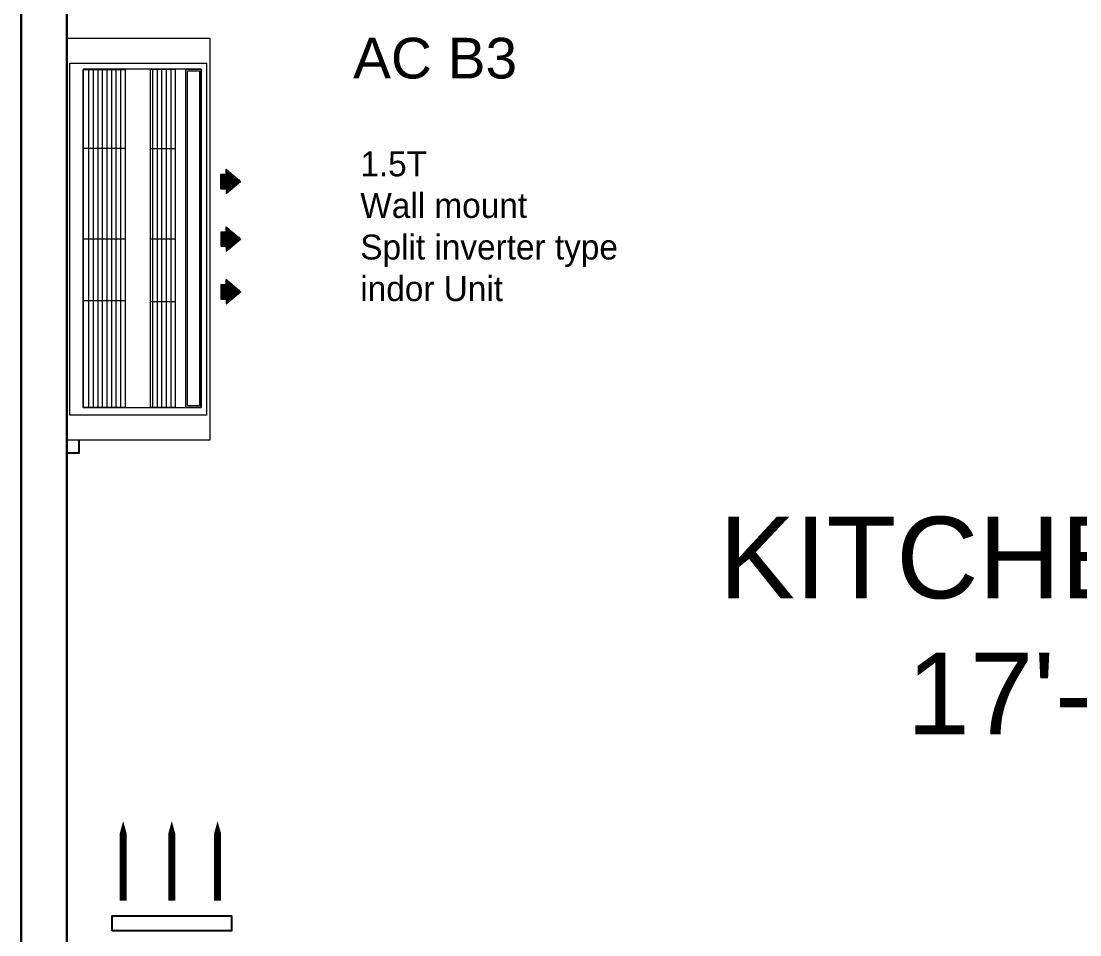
# Model space of a CAD drawing. Header units: inches. Extents: x 28835 to 36795, y -18828 to -9750.
# Drawn here: x 35858.4 to 35962.3, y -13689.7 to -13600.1 of the extents above; entities that cross this region are included whole.
import ezdxf

# ---------------------------------------------------------------- set-up
doc = ezdxf.new("R2010")
doc.units = ezdxf.units.IN
doc.header["$LTSCALE"] = 12
doc.header["$MEASUREMENT"] = 0
for name, color, linetype, lineweight in [('0-AC-Ceilling Cassette', 160, 'Continuous', 5), ('dim', 85, 'Continuous', 9), ('HVAC UNIT', 7, 'Continuous', 15), ('Text', 7, 'Continuous', 5), ('Wall', 1, 'Continuous', 30)]:
    doc.layers.add(name, color=color, linetype=linetype, lineweight=lineweight)
for name, color, linetype in [('06. Text', 114, 'Continuous'), ('AC', 7, 'Continuous'), ('ducting', 7, 'Continuous')]:
    doc.layers.add(name, color=color, linetype=linetype)
doc.styles.add('Bijay', font='', dxfattribs={"height": 8})
doc.styles.add('TLA', font='arial.ttf')
doc.styles.get('Bijay').set_extended_font_data('Serifa BT')

# ---------------------------------------------------------------- blocks, each defined once
blk = doc.blocks.new('one way ceiling cassette')
at = {"layer": '0-AC-Ceilling Cassette'}
for p, q in [((-1.8, 30.09), (-3.4, 28.73)), ((-2.51, 29.49), (-3.33, 28.67)), ((-2.38, 29.6), (-3.32, 28.66)), ((-2.25, 29.71), (-3.31, 28.65)), ((-2.12, 29.82), (-3.3, 28.64)), ((-1.99, 29.93), (-3.29, 28.63)), ((-1.86, 30.04), (-3.28, 28.62)), ((-1.8, 30.08), (-3.26, 28.62)), ((-1.8, 30.06), (-3.25, 28.61)), ((-1.8, 30.04), (-3.24, 28.6)), ((-1.8, 30.02), (-3.23, 28.59)), ((-1.8, 30), (-3.22, 28.58)), ((-1.8, 29.98), (-3.21, 28.57)), ((-1.8, 29.96), (-3.2, 28.56)), ((-1.8, 29.94), (-3.19, 28.55)), ((-1.8, 29.92), (-3.18, 28.54)), ((-1.8, 29.9), (-3.17, 28.53)), ((-1.8, 29.88), (-3.16, 28.52)), ((-1.8, 29.86), (-3.15, 28.51)), ((-1.8, 29.84), (-3.13, 28.5)), ((-1.8, 29.82), (-3.12, 28.5)), ((-1.8, 29.8), (-3.11, 28.49)), ((-1.8, 29.78), (-3.1, 28.48)), ((-1.8, 29.76), (-3.09, 28.47)), ((-1.8, 29.74), (-3.08, 28.46)), ((-1.8, 29.72), (-3.07, 28.45)), ((-1.8, 29.7), (-3.06, 28.44)), ((-1.8, 29.68), (-3.05, 28.43)), ((-1.8, 29.66), (-3.04, 28.42)), ((-1.8, 29.64), (-3.03, 28.41)), ((-1.8, 29.62), (-3.01, 28.4)), ((-1.8, 29.6), (-3, 28.39)), ((-1.8, 29.58), (-2.99, 28.39)), ((-1.8, 29.56), (-2.98, 28.38)), ((-1.79, 29.54), (-2.97, 28.37)), ((-1.77, 29.54), (-2.96, 28.36)), ((-1.75, 29.54), (-2.95, 28.35)), ((-1.73, 29.54), (-2.94, 28.34)), ((-1.71, 29.54), (-2.93, 28.33)), ((-1.69, 29.54), (-2.92, 28.32)), ((-1.67, 29.54), (-2.91, 28.31)), ((-1.65, 29.54), (-2.9, 28.3)), ((-1.63, 29.54), (-2.88, 28.29)), ((-1.61, 29.54), (-2.87, 28.28)), ((-1.59, 29.54), (-2.86, 28.28)), ((-1.57, 29.54), (-2.85, 28.27)), ((-1.55, 29.54), (-2.84, 28.26)), ((-1.53, 29.54), (-2.83, 28.25)), ((-1.51, 29.54), (-2.82, 28.24)), ((-1.49, 29.54), (-2.81, 28.23)), ((-1.47, 29.54), (-2.8, 28.22)), ((-1.45, 29.54), (-2.79, 28.21)), ((-1.43, 29.54), (-2.78, 28.2)), ((-1.41, 29.54), (-2.76, 28.19)), ((-1.39, 29.54), (-2.75, 28.18)), ((-1.37, 29.54), (-2.74, 28.17)), ((-1.35, 29.54), (-2.73, 28.16)), ((-1.33, 29.54), (-2.72, 28.16)), ((-1.31, 29.54), (-2.71, 28.15)), ((-1.29, 29.54), (-2.7, 28.14)), ((-1.27, 29.54), (-2.69, 28.13)), ((-1.25, 29.54), (-2.68, 28.12)), ((-1.23, 29.54), (-2.67, 28.11)), ((-1.22, 29.54), (-2.66, 28.1)), ((-1.22, 29.52), (-2.64, 28.09)), ((-1.22, 29.5), (-2.63, 28.08)), ((-1.22, 29.48), (-2.62, 28.07)), ((-1.22, 29.46), (-2.61, 28.06)), ((-1.22, 28.02), (-2.61, 29.41)), ((-1.22, 29.44), (-2.6, 28.05)), ((-1.22, 28.04), (-2.6, 29.42)), ((-1.22, 28.06), (-2.59, 29.42)), ((-1.22, 29.42), (-2.59, 28.05)), ((-1.22, 28.08), (-2.58, 29.43)), ((-1.22, 28.1), (-2.57, 29.44)), ((-1.22, 28.12), (-2.56, 29.45)), ((-1.22, 28.14), (-2.54, 29.46)), ((-1.22, 28.16), (-2.53, 29.47)), ((-1.22, 28.18), (-2.52, 29.48)), ((-1.22, 28.2), (-2.51, 29.49)), ((-1.22, 28.22), (-2.5, 29.5)), ((-1.22, 28.24), (-2.49, 29.51)), ((-1.22, 28.26), (-2.48, 29.52)), ((-1.22, 28.28), (-2.47, 29.53)), ((-1.22, 28.3), (-2.46, 29.53)), ((-1.22, 28.32), (-2.45, 29.54)), ((-1.22, 28.34), (-2.44, 29.55)), ((-1.22, 28.36), (-2.43, 29.56)), ((-1.22, 28.38), (-2.41, 29.57)), ((-1.22, 28.4), (-2.4, 29.58)), ((-1.22, 28.42), (-2.39, 29.59)), ((-1.22, 28.44), (-2.38, 29.6)), ((-1.22, 28.46), (-2.37, 29.61)), ((-1.22, 28.48), (-2.36, 29.62)), ((-1.22, 28.5), (-2.35, 29.63)), ((-1.22, 28.52), (-2.34, 29.64)), ((-1.22, 28.54), (-2.33, 29.65)), ((-1.22, 28.56), (-2.32, 29.65)), ((-1.22, 28.58), (-2.31, 29.66)), ((-1.22, 28.6), (-2.29, 29.67)), ((-1.22, 28.62), (-2.28, 29.68)), ((-1.22, 28.64), (-2.27, 29.69)), ((-1.22, 28.66), (-2.26, 29.7)), ((-1.22, 28.68), (-2.25, 29.71)), ((-1.22, 28.7), (-2.24, 29.72)), ((-1.22, 28.72), (-2.23, 29.73)), ((-1.22, 28.74), (-2.22, 29.74)), ((-1.22, 28.76), (-2.21, 29.75)), ((-1.22, 28.78), (-2.2, 29.76)), ((-1.22, 28.8), (-2.19, 29.76)), ((-1.22, 28.82), (-2.18, 29.77)), ((-1.22, 28.84), (-2.16, 29.78)), ((-1.22, 28.86), (-2.15, 29.79)), ((-1.22, 28.88), (-2.14, 29.8)), ((-1.22, 28.9), (-2.13, 29.81)), ((-1.22, 28.92), (-2.12, 29.82)), ((-1.22, 28.94), (-2.11, 29.83)), ((-1.22, 28.96), (-2.1, 29.84)), ((-1.8, 29.56), (-2.09, 29.85)), ((-1.8, 29.58), (-2.08, 29.86)), ((-1.8, 29.6), (-2.07, 29.87)), ((-1.8, 29.62), (-2.06, 29.87)), ((-1.8, 29.64), (-2.04, 29.88)), ((-1.8, 29.66), (-2.03, 29.89)), ((-1.8, 29.68), (-2.02, 29.9)), ((-1.8, 29.7), (-2.01, 29.91)), ((-1.8, 29.72), (-2, 29.92)), ((-1.8, 29.74), (-1.99, 29.93)), ((-1.8, 29.76), (-1.98, 29.94)), ((-1.8, 29.78), (-1.97, 29.95)), ((-1.8, 29.8), (-1.96, 29.96)), ((-1.8, 29.82), (-1.95, 29.97)), ((-1.8, 29.84), (-1.94, 29.98)), ((-1.8, 29.86), (-1.93, 29.99)), ((-1.8, 29.88), (-1.91, 29.99)), ((-1.8, 29.9), (-1.9, 30)), ((-1.8, 29.92), (-1.89, 30.01)), ((-1.8, 29.94), (-1.88, 30.02)), ((-1.8, 29.96), (-1.87, 30.03)), ((-1.8, 29.98), (-1.86, 30.04)), ((-1.8, 30), (-1.85, 30.05)), ((-1.8, 30.02), (-1.84, 30.06)), ((-1.8, 30.04), (-1.83, 30.07)), ((-1.8, 30.06), (-1.82, 30.08)), ((-1.8, 30.08), (-1.81, 30.09)), ((-1.8, 29.54), (-1.8, 30.09)), ((-1.22, 29.54), (-1.8, 29.54)), ((-1.22, 28.98), (-1.79, 29.54)), ((-1.22, 29), (-1.77, 29.54)), ((-1.22, 29.02), (-1.74, 29.54)), ((-1.22, 29.04), (-1.72, 29.54)), ((-1.22, 29.06), (-1.7, 29.54)), ((-1.22, 29.08), (-1.68, 29.54)), ((-1.22, 29.1), (-1.66, 29.54)), ((-1.22, 29.12), (-1.64, 29.54)), ((-1.22, 29.14), (-1.62, 29.54)), ((-1.22, 29.16), (-1.6, 29.54)), ((-1.22, 29.18), (-1.58, 29.54)), ((-1.22, 29.2), (-1.56, 29.54)), ((-1.22, 29.22), (-1.54, 29.54)), ((-1.22, 29.24), (-1.52, 29.54)), ((-1.22, 29.26), (-1.5, 29.54)), ((-1.22, 29.28), (-1.48, 29.54)), ((-1.22, 29.3), (-1.46, 29.54)), ((-1.22, 29.32), (-1.44, 29.54)), ((-1.22, 29.34), (-1.42, 29.54)), ((-1.22, 29.36), (-1.4, 29.54)), ((-1.22, 29.38), (-1.38, 29.54)), ((-1.22, 29.4), (-1.36, 29.54)), ((-1.22, 29.42), (-1.34, 29.54)), ((-1.22, 29.44), (-1.32, 29.54)), ((-1.22, 29.46), (-1.3, 29.54)), ((-1.22, 29.48), (-1.28, 29.54)), ((-1.22, 29.5), (-1.26, 29.54)), ((-1.22, 29.52), (-1.24, 29.54)), ((-1.22, 27.92), (-1.22, 29.54)), ((-1.22, 29.54), (-1.22, 29.54)), ((-3.29, 28.83), (-3.4, 28.73)), ((-1.8, 27.37), (-3.4, 28.73)), ((-3.39, 28.72), (-3.4, 28.73)), ((-3.26, 28.61), (-3.39, 28.74)), ((-3.16, 28.94), (-3.38, 28.72)), ((-3.13, 28.5), (-3.38, 28.75)), ((-3.03, 29.05), (-3.37, 28.71)), ((-3, 28.39), (-3.37, 28.76)), ((-2.9, 29.16), (-3.36, 28.7)), ((-2.87, 28.28), (-3.36, 28.77)), ((-2.77, 29.27), (-3.35, 28.69)), ((-2.74, 28.17), (-3.35, 28.78)), ((-2.64, 29.38), (-3.34, 28.68)), ((-2.61, 28.06), (-3.34, 28.79)), ((-2.48, 27.95), (-3.33, 28.8)), ((-2.35, 27.84), (-3.32, 28.81)), ((-2.22, 27.73), (-3.31, 28.82)), ((-2.09, 27.62), (-3.3, 28.83)), ((-1.96, 27.51), (-3.28, 28.84)), ((-1.83, 27.4), (-3.27, 28.85)), ((-1.8, 27.39), (-3.26, 28.85)), ((-1.8, 27.41), (-3.25, 28.86)), ((-1.8, 27.43), (-3.24, 28.87)), ((-1.8, 27.45), (-3.23, 28.88)), ((-1.8, 27.47), (-3.22, 28.89)), ((-1.8, 27.49), (-3.21, 28.9)), ((-1.8, 27.51), (-3.2, 28.91)), ((-1.8, 27.53), (-3.19, 28.92)), ((-1.8, 27.55), (-3.18, 28.93)), ((-1.8, 27.57), (-3.16, 28.94)), ((-1.8, 27.59), (-3.15, 28.95)), ((-1.8, 27.61), (-3.14, 28.96)), ((-1.8, 27.63), (-3.13, 28.96)), ((-1.8, 27.65), (-3.12, 28.97)), ((-1.8, 27.67), (-3.11, 28.98)), ((-1.8, 27.69), (-3.1, 28.99)), ((-1.8, 27.71), (-3.09, 29)), ((-1.8, 27.73), (-3.08, 29.01)), ((-1.8, 27.75), (-3.07, 29.02)), ((-1.8, 27.77), (-3.06, 29.03)), ((-1.8, 27.79), (-3.05, 29.04)), ((-1.8, 27.81), (-3.03, 29.05)), ((-1.8, 27.83), (-3.02, 29.06)), ((-1.8, 27.85), (-3.01, 29.07)), ((-1.8, 27.87), (-3, 29.07)), ((-1.8, 27.89), (-2.99, 29.08)), ((-1.8, 27.91), (-2.98, 29.09)), ((-1.79, 27.92), (-2.97, 29.1)), ((-1.77, 27.92), (-2.96, 29.11)), ((-1.75, 27.92), (-2.95, 29.12)), ((-1.73, 27.92), (-2.94, 29.13)), ((-1.71, 27.92), (-2.93, 29.14)), ((-1.69, 27.92), (-2.91, 29.15)), ((-1.67, 27.92), (-2.9, 29.16)), ((-1.65, 27.92), (-2.89, 29.17)), ((-1.63, 27.92), (-2.88, 29.18)), ((-1.61, 27.92), (-2.87, 29.19)), ((-1.59, 27.92), (-2.86, 29.19)), ((-1.57, 27.92), (-2.85, 29.2)), ((-1.55, 27.92), (-2.84, 29.21)), ((-1.53, 27.92), (-2.83, 29.22)), ((-1.51, 27.92), (-2.82, 29.23)), ((-1.49, 27.92), (-2.81, 29.24)), ((-1.47, 27.92), (-2.79, 29.25)), ((-1.45, 27.92), (-2.78, 29.26)), ((-1.43, 27.92), (-2.77, 29.27)), ((-1.41, 27.92), (-2.76, 29.28)), ((-1.39, 27.92), (-2.75, 29.29)), ((-1.37, 27.92), (-2.74, 29.3)), ((-1.35, 27.92), (-2.73, 29.3)), ((-1.33, 27.92), (-2.72, 29.31)), ((-1.31, 27.92), (-2.71, 29.32)), ((-1.29, 27.92), (-2.7, 29.33)), ((-1.27, 27.92), (-2.69, 29.34)), ((-1.25, 27.92), (-2.68, 29.35)), ((-1.23, 27.92), (-2.66, 29.36)), ((-1.22, 27.94), (-2.65, 29.37)), ((-1.22, 27.96), (-2.64, 29.38)), ((-1.22, 27.98), (-2.63, 29.39)), ((-1.22, 28), (-2.62, 29.4)), ((-1.22, 29.4), (-2.58, 28.04)), ((-1.22, 29.37), (-2.57, 28.03)), ((-1.22, 29.35), (-2.56, 28.02)), ((-1.22, 29.33), (-2.55, 28.01)), ((-1.22, 29.31), (-2.54, 28)), ((-1.22, 29.29), (-2.53, 27.99)), ((-1.22, 29.27), (-2.51, 27.98)), ((-1.22, 29.25), (-2.5, 27.97)), ((-1.22, 29.23), (-2.49, 27.96)), ((-1.22, 29.21), (-2.48, 27.95)), ((-1.22, 29.19), (-2.47, 27.94)), ((-1.22, 29.17), (-2.46, 27.93)), ((-1.22, 29.15), (-2.45, 27.93)), ((-1.22, 29.13), (-2.44, 27.92)), ((-1.22, 29.11), (-2.43, 27.91)), ((-1.22, 29.09), (-2.42, 27.9)), ((-1.22, 29.07), (-2.41, 27.89)), ((-1.22, 29.05), (-2.39, 27.88)), ((-1.22, 29.03), (-2.38, 27.87)), ((-1.22, 29.01), (-2.37, 27.86)), ((-1.22, 28.99), (-2.36, 27.85)), ((-1.22, 28.97), (-2.35, 27.84)), ((-1.22, 28.95), (-2.34, 27.83)), ((-1.22, 28.93), (-2.33, 27.82)), ((-1.22, 28.91), (-2.32, 27.82)), ((-1.22, 28.89), (-2.31, 27.81)), ((-1.22, 28.87), (-2.3, 27.8)), ((-1.22, 28.85), (-2.29, 27.79)), ((-1.22, 28.83), (-2.28, 27.78)), ((-1.22, 28.81), (-2.26, 27.77)), ((-1.22, 28.79), (-2.25, 27.76)), ((-1.22, 28.77), (-2.24, 27.75)), ((-1.22, 28.75), (-2.23, 27.74)), ((-1.22, 28.73), (-2.22, 27.73)), ((-1.22, 28.71), (-2.21, 27.72)), ((-1.22, 28.69), (-2.2, 27.71)), ((-1.22, 28.67), (-2.19, 27.7)), ((-1.22, 28.65), (-2.18, 27.7)), ((-1.22, 28.63), (-2.17, 27.69)), ((-1.22, 28.61), (-2.16, 27.68)), ((-1.22, 28.59), (-2.14, 27.67)), ((-1.22, 28.57), (-2.13, 27.66)), ((-1.22, 28.55), (-2.12, 27.65)), ((-1.22, 28.53), (-2.11, 27.64)), ((-1.22, 28.51), (-2.1, 27.63)), ((-1.22, 28.49), (-1.79, 27.92)), ((-1.22, 28.47), (-1.77, 27.92)), ((-1.22, 28.45), (-1.75, 27.92)), ((-1.22, 28.43), (-1.73, 27.92)), ((-1.22, 28.41), (-1.71, 27.92)), ((-1.22, 28.39), (-1.69, 27.92)), ((-1.22, 28.37), (-1.67, 27.92)), ((-1.22, 28.35), (-1.65, 27.92)), ((-1.22, 28.33), (-1.63, 27.92)), ((-1.22, 28.31), (-1.61, 27.92)), ((-1.22, 28.29), (-1.59, 27.92)), ((-1.22, 28.27), (-1.57, 27.92)), ((-1.22, 28.25), (-1.55, 27.92)), ((-1.22, 28.23), (-1.53, 27.92)), ((-1.8, 27.91), (-2.09, 27.62)), ((-1.8, 27.89), (-2.08, 27.61)), ((-1.8, 27.87), (-2.07, 27.6)), ((-1.8, 27.85), (-2.06, 27.59)), ((-1.8, 27.83), (-2.05, 27.59)), ((-1.8, 27.81), (-2.04, 27.58)), ((-1.8, 27.79), (-2.03, 27.57)), ((-1.8, 27.77), (-2.01, 27.56)), ((-1.8, 27.75), (-2, 27.55)), ((-1.8, 27.73), (-1.99, 27.54)), ((-1.8, 27.71), (-1.98, 27.53)), ((-1.8, 27.69), (-1.97, 27.52)), ((-1.8, 27.67), (-1.96, 27.51)), ((-1.8, 27.65), (-1.95, 27.5)), ((-1.8, 27.63), (-1.94, 27.49)), ((-1.8, 27.61), (-1.93, 27.48)), ((-1.8, 27.59), (-1.92, 27.48)), ((-1.8, 27.57), (-1.91, 27.47)), ((-1.8, 27.55), (-1.89, 27.46)), ((-1.8, 27.53), (-1.88, 27.45)), ((-1.8, 27.51), (-1.87, 27.44)), ((-1.8, 27.49), (-1.86, 27.43)), ((-1.8, 27.47), (-1.85, 27.42)), ((-1.8, 27.45), (-1.84, 27.41)), ((-1.8, 27.43), (-1.83, 27.4)), ((-1.8, 27.41), (-1.82, 27.39)), ((-1.8, 27.39), (-1.81, 27.38)), ((-1.8, 27.92), (-1.8, 27.37)), ((-1.22, 27.92), (-1.8, 27.92)), ((-1.22, 28.21), (-1.51, 27.92)), ((-1.22, 28.19), (-1.49, 27.92)), ((-1.22, 28.17), (-1.47, 27.92)), ((-1.22, 28.15), (-1.45, 27.92)), ((-1.22, 28.13), (-1.43, 27.92)), ((-1.22, 28.11), (-1.41, 27.92)), ((-1.22, 28.09), (-1.39, 27.92)), ((-1.22, 28.07), (-1.37, 27.92)), ((-1.22, 28.05), (-1.35, 27.92)), ((-1.22, 28.03), (-1.33, 27.92)), ((-1.22, 28.01), (-1.31, 27.92)), ((-1.22, 27.99), (-1.29, 27.92)), ((-1.22, 27.97), (-1.27, 27.92)), ((-1.22, 27.95), (-1.25, 27.92)), ((-1.22, 27.93), (-1.23, 27.92)), ((-1.8, 23.69), (-3.4, 22.33)), ((-1.96, 23.55), (-3.28, 22.22)), ((-1.83, 23.66), (-3.27, 22.22)), ((-1.8, 23.67), (-3.26, 22.21)), ((-1.8, 23.65), (-3.25, 22.2)), ((-1.8, 23.63), (-3.24, 22.19)), ((-1.8, 23.61), (-3.23, 22.18)), ((-1.8, 23.59), (-3.22, 22.17)), ((-1.8, 23.57), (-3.21, 22.16)), ((-1.8, 23.55), (-3.2, 22.15)), ((-1.8, 23.53), (-3.19, 22.14)), ((-1.8, 23.33), (-1.99, 23.52)), ((-1.8, 23.35), (-1.98, 23.53)), ((-1.8, 23.37), (-1.97, 23.54)), ((-1.8, 23.39), (-1.96, 23.55)), ((-1.8, 23.41), (-1.95, 23.56)), ((-1.8, 23.43), (-1.94, 23.57)), ((-1.8, 23.45), (-1.93, 23.58)), ((-1.8, 23.47), (-1.92, 23.59)), ((-1.8, 23.49), (-1.91, 23.59)), ((-1.8, 23.51), (-1.89, 23.6)), ((-1.8, 23.53), (-1.88, 23.61)), ((-1.8, 23.55), (-1.87, 23.62)), ((-1.8, 23.57), (-1.86, 23.63)), ((-1.8, 23.59), (-1.85, 23.64)), ((-1.8, 23.61), (-1.84, 23.65)), ((-1.8, 23.63), (-1.83, 23.66)), ((-1.8, 23.65), (-1.82, 23.67)), ((-1.8, 23.67), (-1.81, 23.68)), ((-1.8, 23.14), (-1.8, 23.69)), ((-3.26, 22.45), (-3.39, 22.32)), ((-3.13, 22.56), (-3.38, 22.31)), ((-3.16, 22.12), (-3.38, 22.34)), ((-3, 22.67), (-3.37, 22.3)), ((-3.03, 22.01), (-3.37, 22.35)), ((-2.87, 22.78), (-3.36, 22.29)), ((-2.9, 21.9), (-3.36, 22.36)), ((-2.74, 22.89), (-3.35, 22.28)), ((-2.77, 21.79), (-3.35, 22.37)), ((-2.61, 23), (-3.34, 22.27)), ((-2.64, 21.68), (-3.34, 22.38)), ((-2.48, 23.11), (-3.33, 22.26)), ((-2.51, 21.57), (-3.33, 22.39)), ((-2.35, 23.22), (-3.32, 22.25)), ((-2.38, 21.46), (-3.32, 22.4)), ((-2.22, 23.33), (-3.31, 22.24)), ((-2.25, 21.35), (-3.31, 22.41)), ((-2.09, 23.44), (-3.3, 22.23)), ((-2.12, 21.24), (-3.3, 22.42)), ((-1.99, 21.13), (-3.29, 22.43)), ((-1.86, 21.02), (-3.28, 22.44)), ((-1.8, 20.98), (-3.26, 22.45)), ((-1.8, 21), (-3.25, 22.45)), ((-1.8, 21.02), (-3.24, 22.46)), ((-1.8, 21.04), (-3.23, 22.47)), ((-1.8, 21.06), (-3.22, 22.48)), ((-1.8, 21.08), (-3.21, 22.49)), ((-1.8, 21.1), (-3.2, 22.5)), ((-1.8, 21.12), (-3.19, 22.51)), ((-1.8, 23.51), (-3.18, 22.13)), ((-1.8, 21.14), (-3.18, 22.52)), ((-1.8, 21.16), (-3.17, 22.53)), ((-1.8, 23.49), (-3.16, 22.12)), ((-1.8, 21.18), (-3.16, 22.54)), ((-1.8, 23.47), (-3.15, 22.11)), ((-1.8, 21.2), (-3.15, 22.55)), ((-1.8, 23.45), (-3.14, 22.11)), ((-1.8, 23.43), (-3.13, 22.1)), ((-1.8, 21.22), (-3.13, 22.56)), ((-1.8, 23.41), (-3.12, 22.09)), ((-1.8, 21.24), (-3.12, 22.57)), ((-1.8, 23.39), (-3.11, 22.08)), ((-1.8, 21.26), (-3.11, 22.57)), ((-1.8, 23.37), (-3.1, 22.07)), ((-1.8, 21.28), (-3.1, 22.58)), ((-1.8, 23.35), (-3.09, 22.06)), ((-1.8, 21.3), (-3.09, 22.59)), ((-1.8, 23.33), (-3.08, 22.05)), ((-1.8, 21.32), (-3.08, 22.6)), ((-1.8, 23.31), (-3.07, 22.04)), ((-1.8, 21.34), (-3.07, 22.61)), ((-1.8, 23.29), (-3.06, 22.03)), ((-1.8, 21.36), (-3.06, 22.62)), ((-1.8, 23.27), (-3.05, 22.02)), ((-1.8, 21.38), (-3.05, 22.63)), ((-1.8, 21.4), (-3.04, 22.64)), ((-1.8, 23.25), (-3.03, 22.01)), ((-1.8, 21.42), (-3.03, 22.65)), ((-1.8, 23.23), (-3.02, 22)), ((-1.8, 23.21), (-3.01, 21.99)), ((-1.8, 21.44), (-3.01, 22.66)), ((-1.8, 23.19), (-3, 21.99)), ((-1.8, 21.46), (-3, 22.67)), ((-1.8, 23.17), (-2.99, 21.98)), ((-1.8, 21.48), (-2.99, 22.68)), ((-1.8, 23.15), (-2.98, 21.97)), ((-1.8, 21.5), (-2.98, 22.68)), ((-1.79, 23.14), (-2.97, 21.96)), ((-1.79, 21.52), (-2.97, 22.69)), ((-1.77, 23.14), (-2.96, 21.95)), ((-1.77, 21.52), (-2.96, 22.7)), ((-1.75, 23.14), (-2.95, 21.94)), ((-1.75, 21.52), (-2.95, 22.71)), ((-1.73, 23.14), (-2.94, 21.93)), ((-1.73, 21.52), (-2.94, 22.72)), ((-1.71, 23.14), (-2.93, 21.92)), ((-1.71, 21.52), (-2.93, 22.73)), ((-1.69, 21.52), (-2.92, 22.74)), ((-1.69, 23.14), (-2.91, 21.91)), ((-1.67, 21.52), (-2.91, 22.75)), ((-1.67, 23.14), (-2.9, 21.9)), ((-1.65, 21.52), (-2.9, 22.76)), ((-1.65, 23.14), (-2.89, 21.89)), ((-1.63, 23.14), (-2.88, 21.88)), ((-1.63, 21.52), (-2.88, 22.77)), ((-1.61, 23.14), (-2.87, 21.88)), ((-1.61, 21.52), (-2.87, 22.78)), ((-1.59, 23.14), (-2.86, 21.87)), ((-1.59, 21.52), (-2.86, 22.79)), ((-1.57, 23.14), (-2.85, 21.86)), ((-1.57, 21.52), (-2.85, 22.79)), ((-1.55, 23.14), (-2.84, 21.85)), ((-1.55, 21.52), (-2.84, 22.8)), ((-1.53, 23.14), (-2.83, 21.84)), ((-1.53, 21.52), (-2.83, 22.81)), ((-1.51, 23.14), (-2.82, 21.83)), ((-1.51, 21.52), (-2.82, 22.82)), ((-1.49, 23.14), (-2.81, 21.82)), ((-1.49, 21.52), (-2.81, 22.83)), ((-1.47, 21.52), (-2.8, 22.84)), ((-1.47, 23.14), (-2.79, 21.81)), ((-1.45, 21.52), (-2.79, 22.85)), ((-1.45, 23.14), (-2.78, 21.8)), ((-1.43, 21.52), (-2.78, 22.86)), ((-1.43, 23.14), (-2.77, 21.79)), ((-1.41, 23.14), (-2.76, 21.78)), ((-1.41, 21.52), (-2.76, 22.87)), ((-1.39, 23.14), (-2.75, 21.77)), ((-1.39, 21.52), (-2.75, 22.88)), ((-1.37, 23.14), (-2.74, 21.77)), ((-1.37, 21.52), (-2.74, 22.89)), ((-1.35, 23.14), (-2.73, 21.76)), ((-1.35, 21.52), (-2.73, 22.9)), ((-1.33, 23.14), (-2.72, 21.75)), ((-1.33, 21.52), (-2.72, 22.91)), ((-1.31, 23.14), (-2.71, 21.74)), ((-1.31, 21.52), (-2.71, 22.91)), ((-1.29, 23.14), (-2.7, 21.73)), ((-1.29, 21.52), (-2.7, 22.92)), ((-1.27, 23.14), (-2.69, 21.72)), ((-1.27, 21.52), (-2.69, 22.93)), ((-1.25, 23.14), (-2.68, 21.71)), ((-1.25, 21.52), (-2.68, 22.94)), ((-1.23, 21.52), (-2.67, 22.95)), ((-1.23, 23.14), (-2.66, 21.7)), ((-1.22, 21.53), (-2.66, 22.96)), ((-1.22, 23.12), (-2.65, 21.69)), ((-1.22, 23.1), (-2.64, 21.68)), ((-1.22, 21.55), (-2.64, 22.97)), ((-1.22, 23.08), (-2.63, 21.67)), ((-1.22, 21.57), (-2.63, 22.98)), ((-1.22, 23.06), (-2.62, 21.66)), ((-1.22, 21.59), (-2.62, 22.99)), ((-1.22, 23.04), (-2.61, 21.65)), ((-1.22, 21.61), (-2.61, 23)), ((-1.22, 23.02), (-2.6, 21.65)), ((-1.22, 21.63), (-2.6, 23.01)), ((-1.22, 21.65), (-2.59, 23.02)), ((-1.22, 23), (-2.59, 21.64)), ((-1.22, 21.67), (-2.58, 23.02)), ((-1.22, 22.98), (-2.58, 21.63)), ((-1.22, 21.69), (-2.57, 23.03)), ((-1.22, 22.96), (-2.57, 21.62)), ((-1.22, 21.71), (-2.56, 23.04)), ((-1.22, 22.94), (-2.56, 21.61)), ((-1.22, 21.73), (-2.55, 23.05)), ((-1.22, 21.75), (-2.54, 23.06)), ((-1.22, 22.92), (-2.54, 21.6)), ((-1.22, 21.77), (-2.53, 23.07)), ((-1.22, 22.9), (-2.53, 21.59)), ((-1.22, 22.88), (-2.52, 21.58)), ((-1.22, 21.79), (-2.51, 23.08)), ((-1.22, 22.86), (-2.51, 21.57)), ((-1.22, 21.81), (-2.5, 23.09)), ((-1.22, 22.84), (-2.5, 21.56)), ((-1.22, 21.83), (-2.49, 23.1)), ((-1.22, 22.82), (-2.49, 21.55)), ((-1.22, 21.85), (-2.48, 23.11)), ((-1.22, 22.8), (-2.48, 21.54)), ((-1.22, 21.87), (-2.47, 23.12)), ((-1.22, 22.78), (-2.47, 21.54)), ((-1.22, 21.89), (-2.46, 23.13)), ((-1.22, 22.76), (-2.46, 21.53)), ((-1.22, 21.91), (-2.45, 23.14)), ((-1.22, 22.74), (-2.45, 21.52)), ((-1.22, 21.93), (-2.44, 23.14)), ((-1.22, 22.72), (-2.44, 21.51)), ((-1.22, 21.95), (-2.43, 23.15)), ((-1.22, 22.7), (-2.43, 21.5)), ((-1.22, 21.97), (-2.42, 23.16)), ((-1.22, 21.99), (-2.41, 23.17)), ((-1.22, 22.68), (-2.41, 21.49)), ((-1.22, 22.66), (-2.4, 21.48)), ((-1.22, 22.01), (-2.39, 23.18)), ((-1.22, 22.64), (-2.39, 21.47)), ((-1.22, 22.03), (-2.38, 23.19)), ((-1.22, 22.62), (-2.38, 21.46)), ((-1.22, 22.05), (-2.37, 23.2)), ((-1.22, 22.6), (-2.37, 21.45)), ((-1.22, 22.07), (-2.36, 23.21)), ((-1.22, 22.58), (-2.36, 21.44)), ((-1.22, 22.09), (-2.35, 23.22)), ((-1.22, 22.56), (-2.35, 21.43)), ((-1.22, 22.11), (-2.34, 23.23)), ((-1.22, 22.54), (-2.34, 21.42)), ((-1.22, 22.13), (-2.33, 23.24)), ((-1.22, 22.52), (-2.33, 21.42)), ((-1.22, 22.15), (-2.32, 23.25)), ((-1.22, 22.5), (-2.32, 21.41)), ((-1.22, 22.17), (-2.31, 23.25)), ((-1.22, 22.48), (-2.31, 21.4)), ((-1.22, 22.19), (-2.3, 23.26)), ((-1.22, 22.21), (-2.29, 23.27)), ((-1.22, 22.46), (-2.29, 21.39)), ((-1.22, 22.23), (-2.28, 23.28)), ((-1.22, 22.44), (-2.28, 21.38)), ((-1.22, 22.42), (-2.27, 21.37)), ((-1.22, 22.25), (-2.26, 23.29)), ((-1.22, 22.4), (-2.26, 21.36)), ((-1.22, 22.27), (-2.25, 23.3)), ((-1.22, 22.38), (-2.25, 21.35)), ((-1.22, 22.29), (-2.24, 23.31)), ((-1.22, 22.36), (-2.24, 21.34)), ((-1.22, 22.31), (-2.23, 23.32)), ((-1.22, 22.33), (-2.22, 23.33)), ((-1.22, 22.35), (-2.21, 23.34)), ((-1.22, 22.37), (-2.2, 23.35)), ((-1.22, 22.39), (-2.19, 23.36)), ((-1.22, 22.41), (-2.18, 23.37)), ((-1.22, 22.43), (-2.17, 23.37)), ((-1.22, 22.45), (-2.16, 23.38)), ((-1.22, 22.47), (-2.14, 23.39)), ((-1.22, 22.49), (-2.13, 23.4)), ((-1.22, 22.51), (-2.12, 23.41)), ((-1.22, 22.53), (-2.11, 23.42)), ((-1.22, 22.55), (-2.1, 23.43)), ((-1.8, 23.15), (-2.09, 23.44)), ((-1.8, 23.17), (-2.08, 23.45)), ((-1.8, 23.19), (-2.07, 23.46)), ((-1.8, 23.21), (-2.06, 23.47)), ((-1.8, 23.23), (-2.05, 23.48)), ((-1.8, 23.25), (-2.04, 23.48)), ((-1.8, 23.27), (-2.03, 23.49)), ((-1.8, 23.29), (-2.01, 23.5)), ((-1.8, 23.31), (-2, 23.51)), ((-1.22, 23.14), (-1.8, 23.14)), ((-1.22, 22.57), (-1.79, 23.14)), ((-1.22, 22.59), (-1.77, 23.14)), ((-1.22, 22.61), (-1.75, 23.14)), ((-1.22, 22.63), (-1.73, 23.14)), ((-1.22, 22.65), (-1.71, 23.14)), ((-1.22, 22.67), (-1.69, 23.14)), ((-1.22, 22.69), (-1.67, 23.14)), ((-1.22, 22.71), (-1.65, 23.14)), ((-1.22, 22.73), (-1.63, 23.14)), ((-1.22, 22.75), (-1.61, 23.14)), ((-1.22, 22.77), (-1.59, 23.14)), ((-1.22, 22.79), (-1.57, 23.14)), ((-1.22, 22.81), (-1.55, 23.14)), ((-1.22, 22.83), (-1.53, 23.14)), ((-1.22, 22.85), (-1.51, 23.14)), ((-1.22, 22.87), (-1.49, 23.14)), ((-1.22, 22.89), (-1.47, 23.14)), ((-1.22, 22.91), (-1.45, 23.14)), ((-1.22, 22.93), (-1.43, 23.14)), ((-1.22, 22.95), (-1.41, 23.14)), ((-1.22, 22.97), (-1.39, 23.14)), ((-1.22, 22.99), (-1.37, 23.14)), ((-1.22, 23.01), (-1.35, 23.14)), ((-1.22, 23.03), (-1.33, 23.14)), ((-1.22, 23.05), (-1.31, 23.14)), ((-1.22, 23.07), (-1.29, 23.14)), ((-1.22, 23.09), (-1.27, 23.14)), ((-1.22, 23.11), (-1.25, 23.14)), ((-1.22, 23.13), (-1.23, 23.14)), ((-1.22, 23.14), (-1.22, 21.52)), ((-3.39, 22.34), (-3.4, 22.33)), ((-3.29, 22.23), (-3.4, 22.34)), ((-1.8, 20.97), (-3.4, 22.33)), ((-1.22, 22.34), (-2.23, 21.33)), ((-1.22, 22.32), (-2.22, 21.32)), ((-1.22, 22.3), (-2.21, 21.31)), ((-1.22, 22.28), (-2.2, 21.31)), ((-1.22, 22.26), (-2.19, 21.3)), ((-1.22, 22.24), (-2.18, 21.29)), ((-1.22, 22.22), (-2.16, 21.28)), ((-1.22, 22.2), (-2.15, 21.27)), ((-1.22, 22.18), (-2.14, 21.26)), ((-1.22, 22.16), (-2.13, 21.25)), ((-1.22, 22.14), (-2.12, 21.24)), ((-1.22, 22.12), (-2.11, 21.23)), ((-1.22, 22.1), (-2.1, 21.22)), ((-1.8, 21.5), (-2.09, 21.21)), ((-1.8, 21.48), (-2.08, 21.2)), ((-1.8, 21.46), (-2.07, 21.19)), ((-1.8, 21.44), (-2.06, 21.19)), ((-1.8, 21.42), (-2.04, 21.18)), ((-1.8, 21.4), (-2.03, 21.17)), ((-1.8, 21.38), (-2.02, 21.16)), ((-1.8, 21.36), (-2.01, 21.15)), ((-1.8, 21.34), (-2, 21.14)), ((-1.8, 21.32), (-1.99, 21.13)), ((-1.8, 21.3), (-1.98, 21.12)), ((-1.8, 21.28), (-1.97, 21.11)), ((-1.8, 21.26), (-1.96, 21.1)), ((-1.8, 21.24), (-1.95, 21.09)), ((-1.8, 21.22), (-1.94, 21.08)), ((-1.8, 21.2), (-1.93, 21.08)), ((-1.8, 21.18), (-1.91, 21.07)), ((-1.8, 21.52), (-1.8, 20.97)), ((-1.22, 21.52), (-1.8, 21.52)), ((-1.22, 22.08), (-1.79, 21.52)), ((-1.22, 22.06), (-1.77, 21.52)), ((-1.22, 22.04), (-1.74, 21.52)), ((-1.22, 22.02), (-1.72, 21.52)), ((-1.22, 22), (-1.7, 21.52)), ((-1.22, 21.98), (-1.68, 21.52)), ((-1.22, 21.96), (-1.66, 21.52)), ((-1.22, 21.94), (-1.64, 21.52)), ((-1.22, 21.92), (-1.62, 21.52)), ((-1.22, 21.9), (-1.6, 21.52)), ((-1.22, 21.88), (-1.58, 21.52)), ((-1.22, 21.86), (-1.56, 21.52)), ((-1.22, 21.84), (-1.54, 21.52)), ((-1.22, 21.82), (-1.52, 21.52)), ((-1.22, 21.8), (-1.5, 21.52)), ((-1.22, 21.78), (-1.48, 21.52)), ((-1.22, 21.76), (-1.46, 21.52)), ((-1.22, 21.74), (-1.44, 21.52)), ((-1.22, 21.72), (-1.42, 21.52)), ((-1.22, 21.7), (-1.4, 21.52)), ((-1.22, 21.68), (-1.38, 21.52)), ((-1.22, 21.66), (-1.36, 21.52)), ((-1.22, 21.64), (-1.34, 21.52)), ((-1.22, 21.62), (-1.32, 21.52)), ((-1.22, 21.6), (-1.3, 21.52)), ((-1.22, 21.58), (-1.28, 21.52)), ((-1.22, 21.56), (-1.26, 21.52)), ((-1.22, 21.54), (-1.24, 21.52)), ((-1.22, 21.52), (-1.22, 21.52)), ((-1.8, 21.16), (-1.9, 21.06)), ((-1.8, 21.14), (-1.89, 21.05)), ((-1.8, 21.12), (-1.88, 21.04)), ((-1.8, 21.1), (-1.87, 21.03)), ((-1.8, 21.08), (-1.86, 21.02)), ((-1.8, 21.06), (-1.85, 21.01)), ((-1.8, 21.04), (-1.84, 21)), ((-1.8, 21.02), (-1.83, 20.99)), ((-1.8, 21), (-1.82, 20.98)), ((-1.8, 20.98), (-1.81, 20.97)), ((-1.8, 17.84), (-3.4, 16.48)), ((-1.96, 17.71), (-3.28, 16.38)), ((-1.83, 17.82), (-3.27, 16.37)), ((-1.8, 17.83), (-3.26, 16.36)), ((-1.8, 17.81), (-3.25, 16.35)), ((-1.8, 17.79), (-3.24, 16.34)), ((-1.8, 17.77), (-3.23, 16.34)), ((-1.8, 17.75), (-3.22, 16.33)), ((-1.8, 17.73), (-3.21, 16.32)), ((-1.8, 17.71), (-3.2, 16.31)), ((-1.8, 17.69), (-3.19, 16.3)), ((-1.8, 17.67), (-3.18, 16.29)), ((-1.8, 17.65), (-3.16, 16.28)), ((-1.8, 17.4), (-2.04, 17.64)), ((-1.8, 17.42), (-2.03, 17.65)), ((-1.8, 17.44), (-2.01, 17.66)), ((-1.8, 17.46), (-2, 17.67)), ((-1.8, 17.48), (-1.99, 17.68)), ((-1.8, 17.5), (-1.98, 17.69)), ((-1.8, 17.52), (-1.97, 17.7)), ((-1.8, 17.54), (-1.96, 17.71)), ((-1.8, 17.56), (-1.95, 17.71)), ((-1.8, 17.58), (-1.94, 17.72)), ((-1.8, 17.6), (-1.93, 17.73)), ((-1.8, 17.62), (-1.92, 17.74)), ((-1.8, 17.64), (-1.91, 17.75)), ((-1.8, 17.66), (-1.89, 17.76)), ((-1.8, 17.68), (-1.88, 17.77)), ((-1.8, 17.7), (-1.87, 17.78)), ((-1.8, 17.72), (-1.86, 17.79)), ((-1.8, 17.74), (-1.85, 17.8)), ((-1.8, 17.76), (-1.84, 17.81)), ((-1.8, 17.78), (-1.83, 17.82)), ((-1.8, 17.8), (-1.82, 17.83)), ((-1.8, 17.82), (-1.81, 17.83)), ((-1.8, 17.29), (-1.8, 17.84)), ((-3.39, 16.49), (-3.4, 16.48)), ((-3.29, 16.39), (-3.4, 16.49)), ((-1.8, 15.12), (-3.4, 16.48)), ((-3.26, 16.6), (-3.39, 16.47)), ((-3.13, 16.72), (-3.38, 16.46)), ((-3.16, 16.28), (-3.38, 16.5)), ((-3, 16.83), (-3.37, 16.46)), ((-3.03, 16.17), (-3.37, 16.51)), ((-2.87, 16.94), (-3.36, 16.45)), ((-2.9, 16.06), (-3.36, 16.52)), ((-2.74, 17.05), (-3.35, 16.44)), ((-2.77, 15.95), (-3.35, 16.53)), ((-2.61, 17.16), (-3.34, 16.43)), ((-2.64, 15.84), (-3.34, 16.54)), ((-2.48, 17.27), (-3.33, 16.42)), ((-2.51, 15.73), (-3.33, 16.55)), ((-2.35, 17.38), (-3.32, 16.41)), ((-2.38, 15.62), (-3.32, 16.56)), ((-2.22, 17.49), (-3.31, 16.4)), ((-2.25, 15.51), (-3.31, 16.57)), ((-2.09, 17.6), (-3.3, 16.39)), ((-2.12, 15.4), (-3.3, 16.57)), ((-1.99, 15.29), (-3.29, 16.58)), ((-1.86, 15.17), (-3.28, 16.59)), ((-1.8, 15.14), (-3.26, 16.6)), ((-1.8, 15.16), (-3.25, 16.61)), ((-1.8, 15.18), (-3.24, 16.62)), ((-1.8, 15.2), (-3.23, 16.63)), ((-1.8, 15.22), (-3.22, 16.64)), ((-1.8, 15.24), (-3.21, 16.65)), ((-1.8, 15.26), (-3.2, 16.66)), ((-1.8, 15.28), (-3.19, 16.67)), ((-1.8, 15.3), (-3.18, 16.68)), ((-1.8, 15.32), (-3.17, 16.69)), ((-1.8, 15.34), (-3.16, 16.69)), ((-1.8, 17.63), (-3.15, 16.27)), ((-1.8, 15.36), (-3.15, 16.7)), ((-1.8, 17.61), (-3.14, 16.26)), ((-1.8, 17.59), (-3.13, 16.25)), ((-1.8, 15.38), (-3.13, 16.71)), ((-1.8, 17.57), (-3.12, 16.24)), ((-1.8, 15.4), (-3.12, 16.72)), ((-1.8, 17.55), (-3.11, 16.23)), ((-1.8, 15.42), (-3.11, 16.73)), ((-1.8, 17.53), (-3.1, 16.23)), ((-1.8, 15.44), (-3.1, 16.74)), ((-1.8, 17.51), (-3.09, 16.22)), ((-1.8, 15.46), (-3.09, 16.75)), ((-1.8, 17.49), (-3.08, 16.21)), ((-1.8, 15.48), (-3.08, 16.76)), ((-1.8, 17.47), (-3.07, 16.2)), ((-1.8, 15.5), (-3.07, 16.77)), ((-1.8, 17.45), (-3.06, 16.19)), ((-1.8, 15.52), (-3.06, 16.78)), ((-1.8, 17.43), (-3.05, 16.18)), ((-1.8, 15.54), (-3.05, 16.79)), ((-1.8, 15.56), (-3.04, 16.8)), ((-1.8, 17.41), (-3.03, 16.17)), ((-1.8, 15.58), (-3.03, 16.8)), ((-1.8, 17.39), (-3.02, 16.16)), ((-1.8, 17.37), (-3.01, 16.15)), ((-1.8, 15.6), (-3.01, 16.81)), ((-1.8, 17.35), (-3, 16.14)), ((-1.8, 15.62), (-3, 16.82)), ((-1.8, 17.33), (-2.99, 16.13)), ((-1.8, 15.64), (-2.99, 16.83)), ((-1.8, 17.31), (-2.98, 16.12)), ((-1.8, 15.66), (-2.98, 16.84)), ((-1.79, 17.29), (-2.97, 16.12)), ((-1.79, 15.67), (-2.97, 16.85)), ((-1.77, 17.29), (-2.96, 16.11)), ((-1.77, 15.67), (-2.96, 16.86)), ((-1.75, 17.29), (-2.95, 16.1)), ((-1.75, 15.67), (-2.95, 16.87)), ((-1.73, 17.29), (-2.94, 16.09)), ((-1.73, 15.67), (-2.94, 16.88)), ((-1.71, 17.29), (-2.93, 16.08)), ((-1.71, 15.67), (-2.93, 16.89)), ((-1.69, 15.67), (-2.92, 16.9)), ((-1.69, 17.29), (-2.91, 16.07)), ((-1.67, 15.67), (-2.91, 16.91)), ((-1.67, 17.29), (-2.9, 16.06)), ((-1.65, 15.67), (-2.9, 16.92)), ((-1.65, 17.29), (-2.89, 16.05)), ((-1.63, 17.29), (-2.88, 16.04)), ((-1.63, 15.67), (-2.88, 16.92)), ((-1.61, 17.29), (-2.87, 16.03)), ((-1.61, 15.67), (-2.87, 16.93)), ((-1.59, 17.29), (-2.86, 16.02)), ((-1.59, 15.67), (-2.86, 16.94)), ((-1.57, 17.29), (-2.85, 16.01)), ((-1.57, 15.67), (-2.85, 16.95)), ((-1.55, 17.29), (-2.84, 16)), ((-1.55, 15.67), (-2.84, 16.96)), ((-1.53, 17.29), (-2.83, 16)), ((-1.53, 15.67), (-2.83, 16.97)), ((-1.51, 17.29), (-2.82, 15.99)), ((-1.51, 15.67), (-2.82, 16.98)), ((-1.49, 17.29), (-2.81, 15.98)), ((-1.49, 15.67), (-2.81, 16.99)), ((-1.47, 15.67), (-2.8, 17)), ((-1.47, 17.29), (-2.79, 15.97)), ((-1.45, 15.67), (-2.79, 17.01)), ((-1.45, 17.29), (-2.78, 15.96)), ((-1.43, 15.67), (-2.78, 17.02)), ((-1.43, 17.29), (-2.77, 15.95)), ((-1.41, 17.29), (-2.76, 15.94)), ((-1.41, 15.67), (-2.76, 17.03)), ((-1.39, 17.29), (-2.75, 15.93)), ((-1.39, 15.67), (-2.75, 17.03)), ((-1.37, 17.29), (-2.74, 15.92)), ((-1.37, 15.67), (-2.74, 17.04)), ((-1.35, 17.29), (-2.73, 15.91)), ((-1.35, 15.67), (-2.73, 17.05)), ((-1.33, 17.29), (-2.72, 15.9)), ((-1.33, 15.67), (-2.72, 17.06)), ((-1.31, 17.29), (-2.71, 15.89)), ((-1.31, 15.67), (-2.71, 17.07)), ((-1.29, 17.29), (-2.7, 15.89)), ((-1.29, 15.67), (-2.7, 17.08)), ((-1.27, 17.29), (-2.69, 15.88)), ((-1.27, 15.67), (-2.69, 17.09)), ((-1.25, 17.29), (-2.68, 15.87)), ((-1.25, 15.67), (-2.68, 17.1)), ((-1.23, 15.67), (-2.67, 17.11)), ((-1.23, 17.29), (-2.66, 15.86)), ((-1.22, 15.68), (-2.66, 17.12)), ((-1.22, 17.28), (-2.65, 15.85)), ((-1.22, 17.26), (-2.64, 15.84)), ((-1.22, 15.7), (-2.64, 17.13)), ((-1.22, 17.24), (-2.63, 15.83)), ((-1.22, 15.72), (-2.63, 17.14)), ((-1.22, 17.22), (-2.62, 15.82)), ((-1.22, 15.74), (-2.62, 17.14)), ((-1.22, 17.2), (-2.61, 15.81)), ((-1.22, 15.76), (-2.61, 17.15)), ((-1.22, 17.18), (-2.6, 15.8)), ((-1.22, 15.78), (-2.6, 17.16)), ((-1.22, 15.8), (-2.59, 17.17)), ((-1.22, 17.16), (-2.59, 15.79)), ((-1.22, 15.82), (-2.58, 17.18)), ((-1.22, 17.14), (-2.58, 15.78)), ((-1.22, 15.84), (-2.57, 17.19)), ((-1.22, 17.12), (-2.57, 15.77)), ((-1.22, 15.86), (-2.56, 17.2)), ((-1.22, 17.1), (-2.56, 15.77)), ((-1.22, 15.88), (-2.55, 17.21)), ((-1.22, 15.9), (-2.54, 17.22)), ((-1.22, 17.08), (-2.54, 15.76)), ((-1.22, 15.92), (-2.53, 17.23)), ((-1.22, 17.06), (-2.53, 15.75)), ((-1.22, 17.04), (-2.52, 15.74)), ((-1.22, 15.94), (-2.51, 17.24)), ((-1.22, 17.02), (-2.51, 15.73)), ((-1.22, 15.96), (-2.5, 17.25)), ((-1.22, 17), (-2.5, 15.72)), ((-1.22, 15.98), (-2.49, 17.26)), ((-1.22, 16.98), (-2.49, 15.71)), ((-1.22, 16), (-2.48, 17.26)), ((-1.22, 16.96), (-2.48, 15.7)), ((-1.22, 16.02), (-2.47, 17.27)), ((-1.22, 16.94), (-2.47, 15.69)), ((-1.22, 16.04), (-2.46, 17.28)), ((-1.22, 16.92), (-2.46, 15.68)), ((-1.22, 16.06), (-2.45, 17.29)), ((-1.22, 16.9), (-2.45, 15.67)), ((-1.22, 16.08), (-2.44, 17.3)), ((-1.22, 16.88), (-2.44, 15.66)), ((-1.22, 16.1), (-2.43, 17.31)), ((-1.22, 16.86), (-2.43, 15.66)), ((-1.22, 16.12), (-2.42, 17.32)), ((-1.22, 16.14), (-2.41, 17.33)), ((-1.22, 16.84), (-2.41, 15.65)), ((-1.22, 16.82), (-2.4, 15.64)), ((-1.22, 16.16), (-2.39, 17.34)), ((-1.22, 16.8), (-2.39, 15.63)), ((-1.22, 16.18), (-2.38, 17.35)), ((-1.22, 16.78), (-2.38, 15.62)), ((-1.22, 16.2), (-2.37, 17.36)), ((-1.22, 16.76), (-2.37, 15.61)), ((-1.22, 16.22), (-2.36, 17.37)), ((-1.22, 16.74), (-2.36, 15.6)), ((-1.22, 16.24), (-2.35, 17.37)), ((-1.22, 16.72), (-2.35, 15.59)), ((-1.22, 16.26), (-2.34, 17.38)), ((-1.22, 16.7), (-2.34, 15.58)), ((-1.22, 16.28), (-2.33, 17.39)), ((-1.22, 16.68), (-2.33, 15.57)), ((-1.22, 16.3), (-2.32, 17.4)), ((-1.22, 16.66), (-2.32, 15.56)), ((-1.22, 16.32), (-2.31, 17.41)), ((-1.22, 16.64), (-2.31, 15.55)), ((-1.22, 16.34), (-2.3, 17.42)), ((-1.22, 16.36), (-2.29, 17.43)), ((-1.22, 16.62), (-2.29, 15.54)), ((-1.22, 16.38), (-2.28, 17.44)), ((-1.22, 16.6), (-2.28, 15.54)), ((-1.22, 16.58), (-2.27, 15.53)), ((-1.22, 16.4), (-2.26, 17.45)), ((-1.22, 16.56), (-2.26, 15.52)), ((-1.22, 16.42), (-2.25, 17.46)), ((-1.22, 16.54), (-2.25, 15.51)), ((-1.22, 16.44), (-2.24, 17.47)), ((-1.22, 16.52), (-2.24, 15.5)), ((-1.22, 16.46), (-2.23, 17.48)), ((-1.22, 16.5), (-2.23, 15.49)), ((-1.22, 16.48), (-2.22, 17.49)), ((-1.22, 16.48), (-2.22, 15.48)), ((-1.22, 16.5), (-2.21, 17.49)), ((-1.22, 16.52), (-2.2, 17.5)), ((-1.22, 16.55), (-2.19, 17.51)), ((-1.22, 16.57), (-2.18, 17.52)), ((-1.22, 16.59), (-2.17, 17.53)), ((-1.22, 16.61), (-2.16, 17.54)), ((-1.22, 16.63), (-2.14, 17.55)), ((-1.22, 16.65), (-2.13, 17.56)), ((-1.22, 16.67), (-2.12, 17.57)), ((-1.22, 16.69), (-2.11, 17.58)), ((-1.22, 16.71), (-2.1, 17.59)), ((-1.8, 17.3), (-2.09, 17.6)), ((-1.8, 17.32), (-2.08, 17.6)), ((-1.8, 17.34), (-2.07, 17.61)), ((-1.8, 17.36), (-2.06, 17.62)), ((-1.8, 17.38), (-2.05, 17.63)), ((-1.22, 17.29), (-1.8, 17.29)), ((-1.22, 16.73), (-1.79, 17.29)), ((-1.22, 16.75), (-1.77, 17.29)), ((-1.22, 16.77), (-1.75, 17.29)), ((-1.22, 16.79), (-1.73, 17.29)), ((-1.22, 16.81), (-1.71, 17.29)), ((-1.22, 16.83), (-1.69, 17.29)), ((-1.22, 16.85), (-1.67, 17.29)), ((-1.22, 16.87), (-1.65, 17.29)), ((-1.22, 16.89), (-1.63, 17.29)), ((-1.22, 16.91), (-1.61, 17.29)), ((-1.22, 16.93), (-1.59, 17.29)), ((-1.22, 16.95), (-1.57, 17.29)), ((-1.22, 16.97), (-1.55, 17.29)), ((-1.22, 16.99), (-1.53, 17.29)), ((-1.22, 17.01), (-1.51, 17.29)), ((-1.22, 17.03), (-1.49, 17.29)), ((-1.22, 17.05), (-1.47, 17.29)), ((-1.22, 17.07), (-1.45, 17.29)), ((-1.22, 17.09), (-1.43, 17.29)), ((-1.22, 17.11), (-1.41, 17.29)), ((-1.22, 17.13), (-1.39, 17.29)), ((-1.22, 17.15), (-1.37, 17.29)), ((-1.22, 17.17), (-1.35, 17.29)), ((-1.22, 17.19), (-1.33, 17.29)), ((-1.22, 17.21), (-1.31, 17.29)), ((-1.22, 17.23), (-1.29, 17.29)), ((-1.22, 17.25), (-1.27, 17.29)), ((-1.22, 17.27), (-1.25, 17.29)), ((-1.22, 17.29), (-1.23, 17.29)), ((-1.22, 17.29), (-1.22, 15.67)), ((-1.22, 16.46), (-2.21, 15.47)), ((-1.22, 16.44), (-2.2, 15.46)), ((-1.22, 16.42), (-2.19, 15.45)), ((-1.22, 16.4), (-2.18, 15.44)), ((-1.22, 16.38), (-2.16, 15.43)), ((-1.22, 16.36), (-2.15, 15.43)), ((-1.22, 16.34), (-2.14, 15.42)), ((-1.22, 16.32), (-2.13, 15.41)), ((-1.22, 16.3), (-2.12, 15.4)), ((-1.22, 16.28), (-2.11, 15.39)), ((-1.22, 16.26), (-2.1, 15.38)), ((-1.8, 15.66), (-2.09, 15.37)), ((-1.8, 15.64), (-2.08, 15.36)), ((-1.8, 15.62), (-2.07, 15.35)), ((-1.8, 15.6), (-2.06, 15.34)), ((-1.8, 15.58), (-2.04, 15.33)), ((-1.8, 15.56), (-2.03, 15.32)), ((-1.8, 15.54), (-2.02, 15.32)), ((-1.8, 15.52), (-2.01, 15.31)), ((-1.8, 15.5), (-2, 15.3)), ((-1.8, 15.48), (-1.99, 15.29)), ((-1.8, 15.46), (-1.98, 15.28)), ((-1.8, 15.44), (-1.97, 15.27)), ((-1.8, 15.42), (-1.96, 15.26)), ((-1.8, 15.4), (-1.95, 15.25)), ((-1.8, 15.38), (-1.94, 15.24)), ((-1.8, 15.36), (-1.93, 15.23)), ((-1.8, 15.34), (-1.91, 15.22)), ((-1.8, 15.32), (-1.9, 15.21)), ((-1.8, 15.3), (-1.89, 15.2)), ((-1.8, 15.67), (-1.8, 15.12)), ((-1.22, 15.67), (-1.8, 15.67)), ((-1.22, 16.24), (-1.79, 15.67)), ((-1.22, 16.22), (-1.77, 15.67)), ((-1.22, 16.2), (-1.74, 15.67)), ((-1.22, 16.18), (-1.72, 15.67)), ((-1.22, 16.16), (-1.7, 15.67)), ((-1.22, 16.14), (-1.68, 15.67)), ((-1.22, 16.12), (-1.66, 15.67)), ((-1.22, 16.1), (-1.64, 15.67)), ((-1.22, 16.08), (-1.62, 15.67)), ((-1.22, 16.06), (-1.6, 15.67)), ((-1.22, 16.04), (-1.58, 15.67)), ((-1.22, 16.02), (-1.56, 15.67)), ((-1.22, 16), (-1.54, 15.67)), ((-1.22, 15.98), (-1.52, 15.67)), ((-1.22, 15.96), (-1.5, 15.67)), ((-1.22, 15.94), (-1.48, 15.67)), ((-1.22, 15.92), (-1.46, 15.67)), ((-1.22, 15.9), (-1.44, 15.67)), ((-1.22, 15.88), (-1.42, 15.67)), ((-1.22, 15.86), (-1.4, 15.67)), ((-1.22, 15.84), (-1.38, 15.67)), ((-1.22, 15.82), (-1.36, 15.67)), ((-1.22, 15.8), (-1.34, 15.67)), ((-1.22, 15.78), (-1.32, 15.67)), ((-1.22, 15.76), (-1.3, 15.67)), ((-1.22, 15.74), (-1.28, 15.67)), ((-1.22, 15.72), (-1.26, 15.67)), ((-1.22, 15.7), (-1.24, 15.67)), ((-1.22, 15.68), (-1.22, 15.67)), ((-1.8, 15.28), (-1.88, 15.2)), ((-1.8, 15.26), (-1.87, 15.19)), ((-1.8, 15.24), (-1.86, 15.18)), ((-1.8, 15.22), (-1.85, 15.17)), ((-1.8, 15.2), (-1.84, 15.16)), ((-1.8, 15.18), (-1.83, 15.15)), ((-1.8, 15.16), (-1.82, 15.14)), ((-1.8, 15.14), (-1.81, 15.13))]:
    blk.add_line(p, q, dxfattribs=at)
at = {"layer": 'HVAC UNIT', "color": 5}
for p, q in [((0.97, 3.62), (0.97, 41.18)), ((0.97, 41.18), (14.09, 41.18)), ((9.42, 41.17), (9.42, 3.62)), ((14.09, 41.17), (9.42, 41.17)), ((9.92, 41.17), (9.92, 3.62)), ((10.43, 41.17), (10.43, 3.62)), ((10.94, 41.17), (10.94, 3.62)), ((11.44, 41.17), (11.44, 3.62)), ((11.95, 41.17), (11.95, 3.62)), ((12.46, 41.17), (12.46, 3.62)), ((12.96, 41.17), (12.96, 3.62)), ((13.47, 41.17), (13.47, 3.62)), ((14.09, 3.62), (14.09, 41.17)), ((14.09, 41.17), (14.09, 3.62)), ((3.84, 41.15), (3.84, 3.62)), ((3.84, 41.15), (6.64, 41.15)), ((4.35, 41.15), (4.35, 3.62)), ((4.85, 41.15), (4.85, 3.62)), ((5.36, 41.15), (5.36, 3.62)), ((5.87, 41.15), (5.87, 3.62)), ((6.37, 41.15), (6.37, 3.62)), ((6.64, 41.15), (6.64, 3.62)), ((3.84, 32.36), (6.64, 32.36)), ((9.42, 32.37), (14.09, 32.37)), ((3.84, 22.33), (6.64, 22.33)), ((9.42, 22.33), (14.09, 22.33)), ((3.84, 15.35), (6.64, 15.35)), ((9.42, 15.46), (14.09, 15.46)), ((14.09, 3.62), (0.97, 3.62)), ((3.84, 3.62), (6.64, 3.62)), ((9.42, 3.62), (14.09, 3.62)), ((0, 0), (15.86, 0))]:
    blk.add_line(p, q, dxfattribs=at)
for points in [[(0, 44.64), (0, 0), (15.86, 0), (15.86, 44.64)], [(0.36, 41.87), (0.36, 2.79), (15.57, 2.79), (15.57, 41.87)], [(0.97, 41.18), (0.97, 3.62), (2.67, 3.62), (2.67, 41.18)], [(1.15, 41), (1.15, 3.8), (2.49, 3.8), (2.49, 41)]]:
    blk.add_lwpolyline(points, close=True, dxfattribs=at)
blk = doc.blocks.new('grill')
at = {"layer": 'ducting', "color": 3, "ltscale": 500}
for points in [[(-50.7, 76.8, 12, 12, 0), (-93.6, 76.8, 50, 0, 0), (-184.1, 76.8, 0, 0, 0)], [(-50.7, 0, 12, 12, 0), (-93.6, 0, 50, 0, 0), (-184.1, 0, 0, 0, 0)], [(-50.7, -81.5, 12, 12, 0), (-93.6, -81.5, 50, 0, 0), (-184.1, -81.5, 0, 0, 0)]]:
    blk.add_lwpolyline(points, format="xyseb", dxfattribs=at)
blk.add_lwpolyline([(0, -100), (-25, -100), (-25, 100), (0, 100)], close=True, dxfattribs=at)

msp = doc.modelspace()

# ---------------------------------------------------------------- linework, layer by layer
at = {"color": 70, "linetype": 'Continuous', "ltscale": 12}
msp.add_lwpolyline([(35932.87, -13708.54), (35862.88, -13708.54), (35862.88, -13642.41), (35864.07, -13642.41), (35864.07, -13641.16)], dxfattribs=at)
at = {"layer": 'dim', "ltscale": 12}
msp.add_lwpolyline([(35862.88, -13699.26), (35862.88, -13544.76), (35862.88, -13544.76), (35942.38, -13544.76), (35942.38, -13552.26), (35954.38, -13552.26), (35954.38, -13535.76), (36068.38, -13535.76), (36068.38, -13696.26), (36065.38, -13696.26), (36065.38, -13699.26), (35862.88, -13699.26)], dxfattribs=at)
at = {"layer": 'Wall'}
for p, q in [((35858.38, -13540.26), (35858.38, -13699.26)), ((35862.88, -13544.76), (35862.88, -13699.26))]:
    msp.add_line(p, q, dxfattribs=at)

# ---------------------------------------------------------------- block references
at = {"layer": 'AC', "xscale": -0.8833700752340478, "yscale": 0.8833700752340478, "zscale": 0.8833700752340478}
msp.add_blockref('one way ceiling cassette', (35876.9, -13641.16), dxfattribs=at)
at = {"layer": 'ducting', "xscale": 0.05851536388049474, "yscale": 0.05851536388049474, "zscale": 0.05851536388049474, "rotation": 270}
msp.add_blockref('grill', (35873.16, -13689.29), dxfattribs=at)

# ---------------------------------------------------------------- texts
at = {"layer": '06. Text', "ltscale": 0.3, "insert": (35976.52, -13659.4), "char_height": 8, "width": 84.1644, "attachment_point": 5, "style": 'Bijay'}
msp.add_mtext('{\\fArial|b0|i0|c0|p34;KITCHEN/DINNING\\P17\'-2" x 8\'-9"}', dxfattribs=at)
at = {"layer": 'AC', "color": 5, "ltscale": 500, "insert": (35891.66, -13612.84), "char_height": 2.4465, "width": 44.0447, "attachment_point": 1}
msp.add_mtext('1.5T\\PWall mount\\PSplit inverter type\\Pindor Unit ', dxfattribs=at)
at = {"layer": 'Text', "insert": (35890.95, -13601.7), "char_height": 3.9873, "width": 29.4605, "attachment_point": 1, "style": 'TLA'}
msp.add_mtext('{\\C5;AC B3}', dxfattribs=at)

doc.saveas('drawing.dxf')
